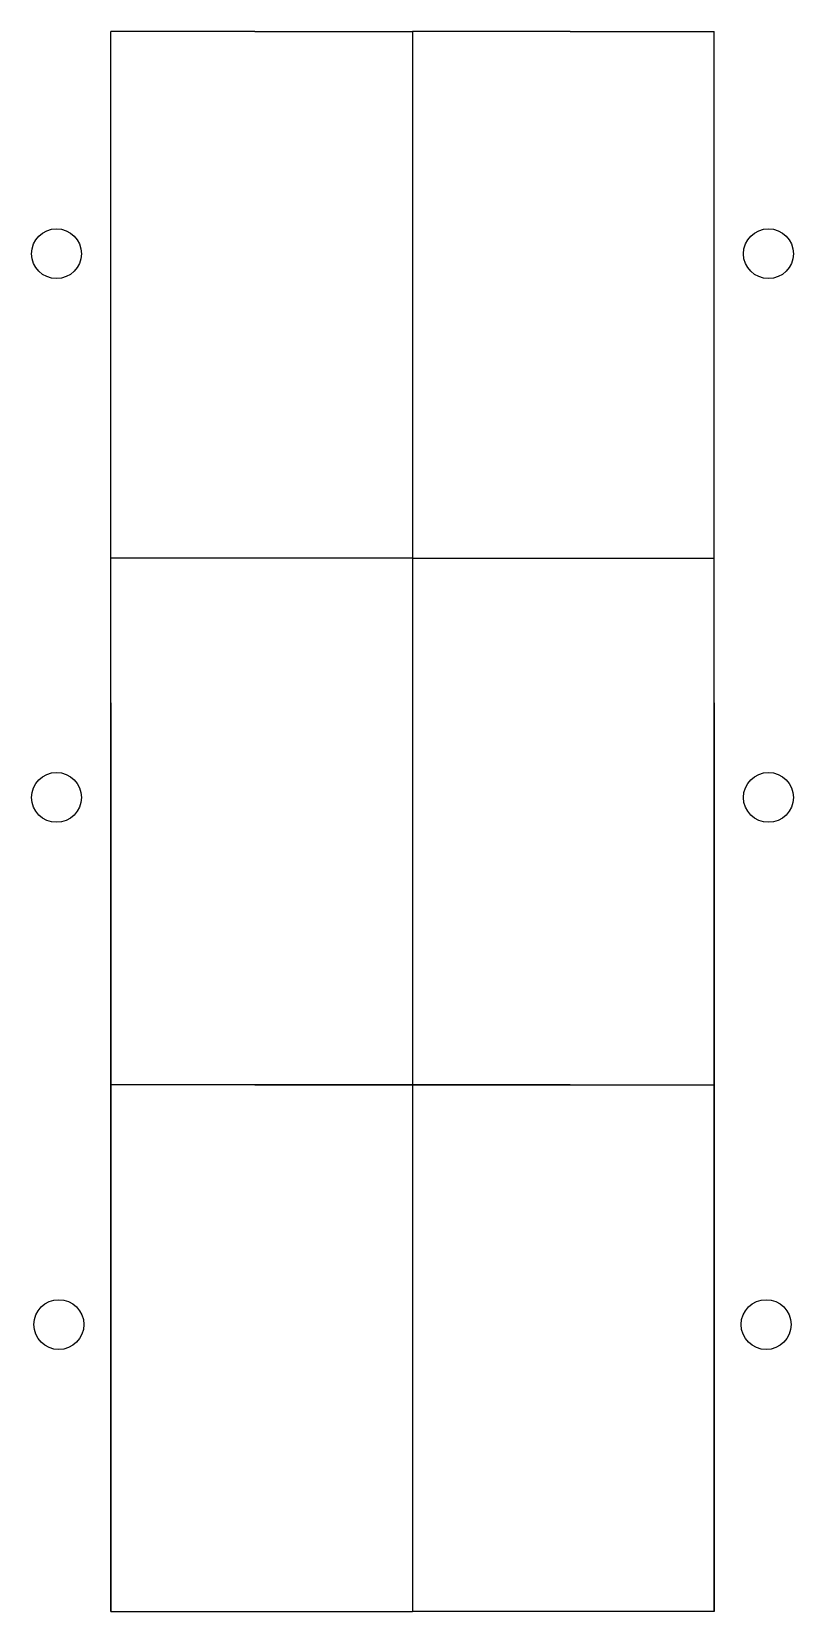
# Model space of a CAD drawing. Header units: feet. Extents: x 1407108 to 2957709, y -1501070 to -681589.
# Drawn here: x 2955497 to 2957709, y -1501070 to -1496482 of the extents above.
import ezdxf

# ---------------------------------------------------------------- set-up
doc = ezdxf.new("R2010")
doc.units = ezdxf.units.FT
doc.header["$LTSCALE"] = 13
doc.header["$MEASUREMENT"] = 0
doc.layers.get('0').update_dxf_attribs({"linetype": 'CONTINUOUS'})
doc.layers.add('WALL', color=2, linetype='CONTINUOUS')

msp = doc.modelspace()

# ---------------------------------------------------------------- linework, layer by layer
at = {"color": 0, "ltscale": 0.6}
for centre in [(2955569.8, -1497126.7), (2957636.1, -1497126.7), (2955569.8, -1498705.9), (2957636.1, -1498705.9), (2955576.7, -1500237.3), (2957629.3, -1500237.3)]:
    msp.add_circle(centre, 72.4, dxfattribs=at)
at = {"layer": 'WALL', "color": 7, "linetype": 'Continuous'}
for p, q in [((2956145.3, -1496481.6), (2955727.6, -1496481.6)), ((2955727.6, -1497591.5), (2955727.6, -1496481.6)), ((2955727.6, -1501070.3), (2955727.6, -1496481.6)), ((2956145.3, -1496481.6), (2956603, -1496481.6)), ((2956603, -1496481.6), (2956603, -1501070.3)), ((2957060.6, -1496481.6), (2956603, -1496481.6)), ((2956603, -1496481.6), (2956603, -1501070.3)), ((2957060.6, -1496481.6), (2957478.3, -1496481.6)), ((2957478.3, -1497591.5), (2957478.3, -1496481.6)), ((2957478.3, -1501070.3), (2957478.3, -1496481.6)), ((2956603, -1498011.2), (2955727.6, -1498011.2)), ((2956603, -1498011.2), (2957478.3, -1498011.2)), ((2955727.6, -1498430.9), (2955727.6, -1501070.3)), ((2957478.3, -1498430.9), (2957478.3, -1501070.3)), ((2956603, -1499540.7), (2955727.6, -1499540.7)), ((2956145.3, -1499540.7), (2956603, -1499540.7)), ((2956145.3, -1499540.7), (2956603, -1499540.7)), ((2957060.6, -1499540.7), (2956603, -1499540.7)), ((2957060.6, -1499540.7), (2956603, -1499540.7)), ((2956603, -1499540.7), (2957478.3, -1499540.7)), ((2955727.6, -1501070.3), (2956603, -1501070.3)), ((2957478.3, -1501070.3), (2956603, -1501070.3))]:
    msp.add_line(p, q, dxfattribs=at)

doc.saveas('drawing.dxf')
